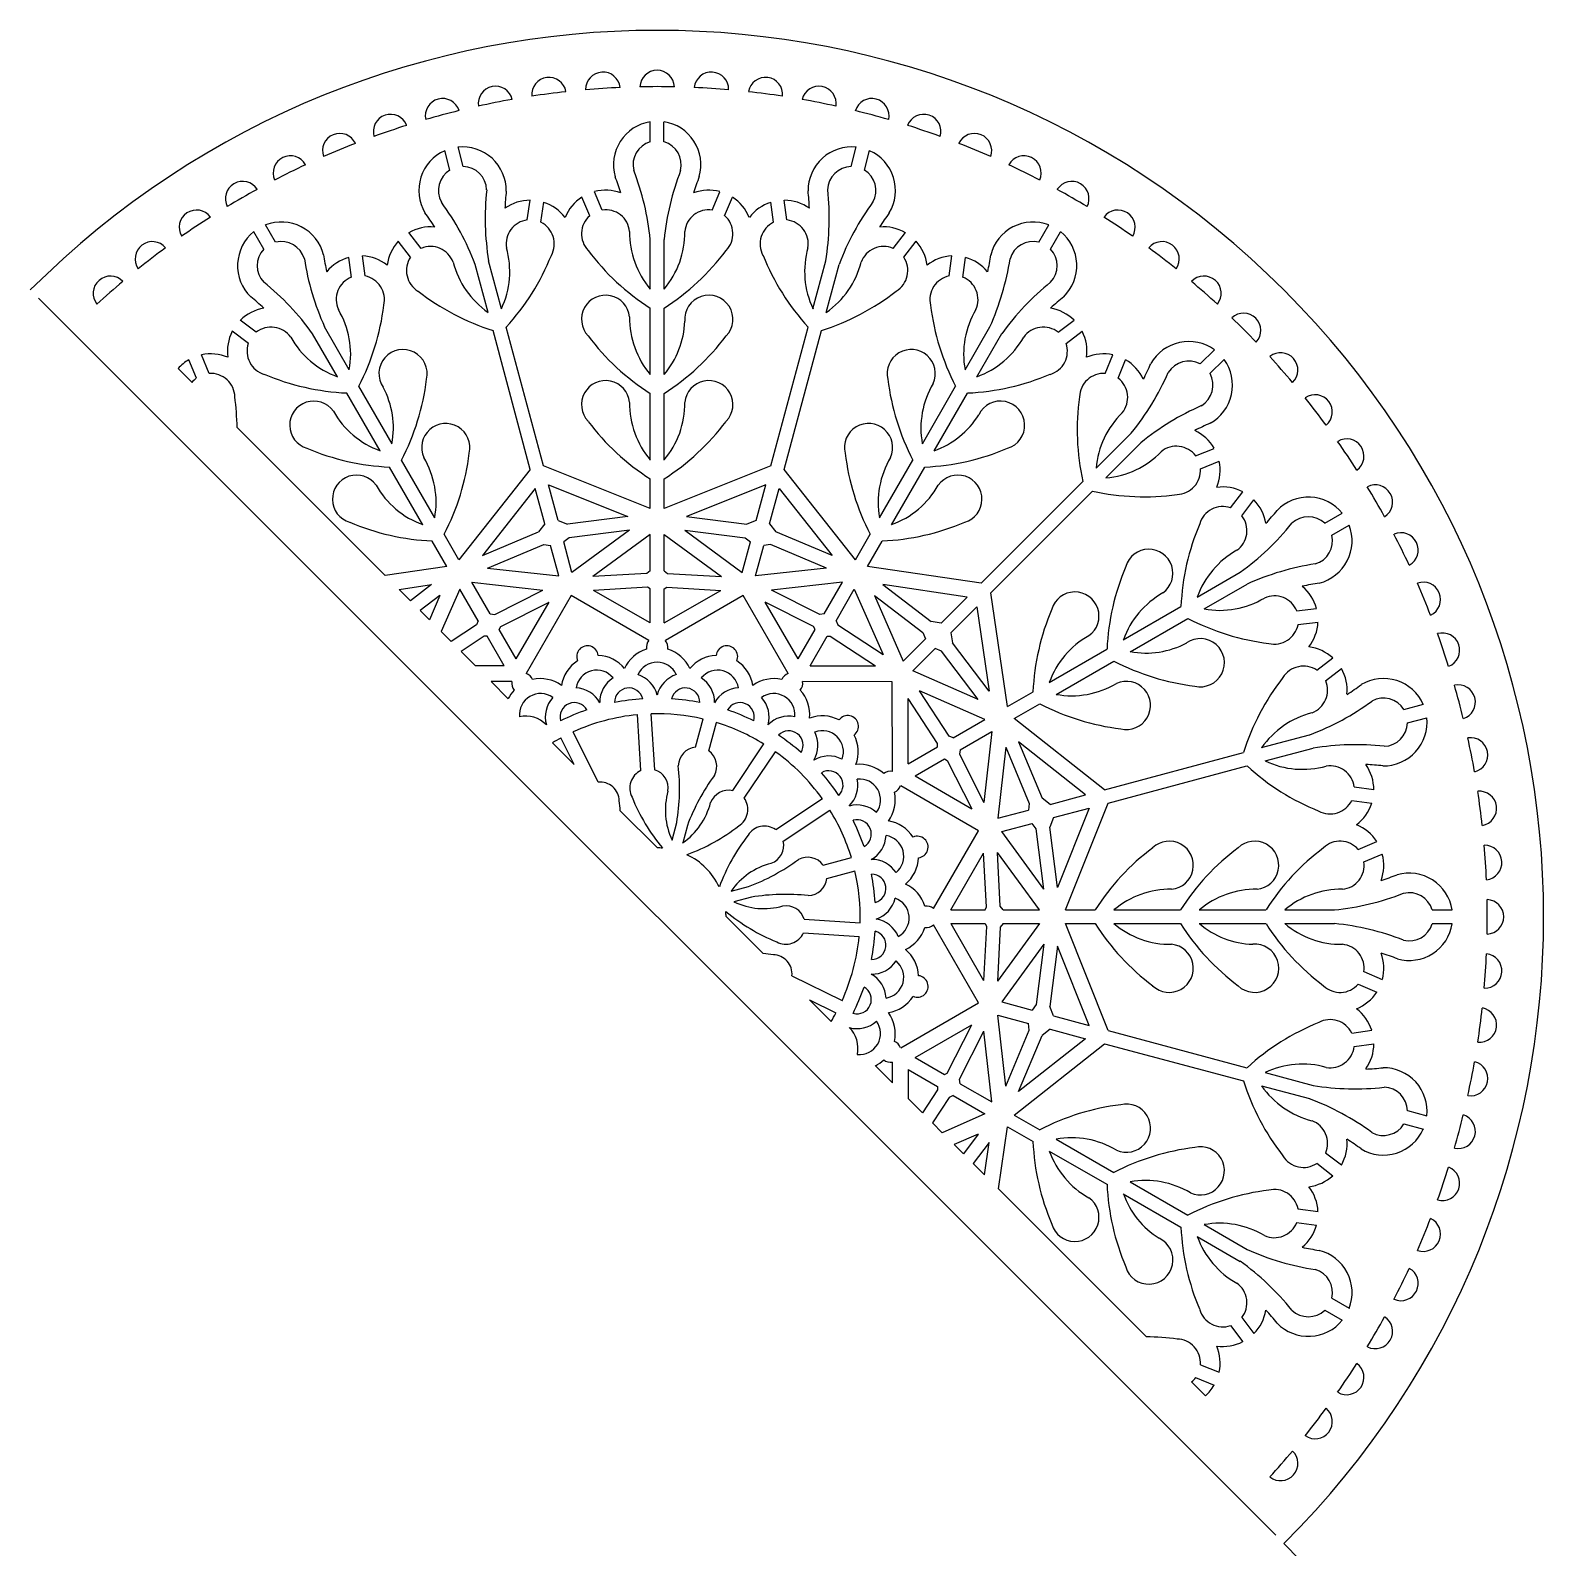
# Model space of a CAD drawing. Extents: x 62 to 309, y -3 to 245.
# Drawn here: x 185.7 to 309.3, y 120.6 to 244.6 of the extents above; entities that cross this region are included whole.
import ezdxf

# ---------------------------------------------------------------- set-up
doc = ezdxf.new("R2010")
doc.units = 0
doc.layers.get('0').update_dxf_attribs({"linetype": 'CONTINUOUS'})

msp = doc.modelspace()

# ---------------------------------------------------------------- linework, layer by layer
for p, q in [((236.33, 235.51), (236.33, 237.15)), ((237.45, 235.51), (237.45, 237.15)), ((219.96, 233.21), (219.54, 234.8)), ((221.05, 233.5), (220.62, 235.09)), ((252.74, 233.5), (253.16, 235.09)), ((253.82, 233.21), (254.25, 234.8)), ((226.28, 229.13), (226.51, 230.75)), ((231.38, 229.46), (230.74, 230.99)), ((232.41, 229.93), (231.77, 231.44)), ((241.38, 229.93), (242.01, 231.44)), ((242.4, 229.46), (243.04, 230.99)), ((247.5, 229.13), (247.28, 230.75)), ((227.39, 228.94), (227.62, 230.58)), ((246.39, 228.94), (246.17, 230.58)), ((204.75, 226.75), (203.93, 228.17)), ((205.72, 227.31), (204.9, 228.73)), ((268.07, 227.31), (268.89, 228.73)), ((269.04, 226.75), (269.86, 228.17)), ((216.75, 226.09), (215.73, 227.39)), ((217.62, 226.8), (216.61, 228.1)), ((236.33, 223.47), (236.33, 227.53)), ((237.46, 223.47), (237.46, 227.53)), ((256.17, 226.8), (257.18, 228.1)), ((257.04, 226.09), (258.05, 227.39)), ((211.91, 224.44), (211.7, 226.06)), ((213.03, 224.55), (212.82, 226.19)), ((224.16, 221.87), (223.11, 225.79)), ((249.62, 221.87), (250.67, 225.79)), ((260.76, 224.55), (260.96, 226.19)), ((261.88, 224.44), (262.08, 226.06)), ((223.08, 221.58), (222.03, 225.5)), ((250.71, 221.58), (251.76, 225.5)), ((186.35, 222.74), (287.44, 121.65)), ((236.33, 216.49), (236.33, 221.93)), ((237.46, 216.49), (237.46, 221.93)), ((204.14, 219.95), (202.83, 220.94)), ((269.65, 219.95), (270.95, 220.94)), ((203.49, 219.04), (202.17, 220.03)), ((210.77, 216.32), (208.74, 219.83)), ((211.74, 216.88), (209.71, 220.4)), ((226.52, 208.74), (223.48, 220.09)), ((227.6, 209.03), (224.56, 220.38)), ((246.18, 209.03), (249.22, 220.38)), ((247.27, 208.74), (250.31, 220.09)), ((262.05, 216.88), (264.07, 220.4)), ((263.02, 216.32), (265.05, 219.84)), ((270.3, 219.04), (271.62, 220.03)), ((281.27, 217.36), (282.43, 218.52)), ((197.75, 216.99), (198.89, 215.85)), ((199.24, 216.19), (198.62, 217.71)), ((200.29, 216.58), (199.67, 218.12)), ((273.5, 216.58), (274.12, 218.12)), ((274.55, 216.19), (275.17, 217.71)), ((282.06, 216.57), (283.23, 217.73)), ((214.26, 210.27), (211.54, 214.98)), ((215.23, 210.84), (212.51, 215.55)), ((236.33, 209.51), (236.33, 214.95)), ((237.46, 209.51), (237.46, 214.95)), ((258.56, 210.84), (261.27, 215.55)), ((259.53, 210.27), (262.25, 214.98)), ((202.58, 212.16), (214.67, 200.07)), ((272.76, 208.85), (275.63, 211.72)), ((273.55, 208.05), (276.42, 210.92)), ((280.89, 209.85), (282.41, 210.46)), ((217.75, 204.23), (215.03, 208.94)), ((218.72, 204.79), (216, 209.5)), ((226.52, 208.74), (220.7, 201.37)), ((236.33, 205.56), (227.6, 209.03)), ((246.18, 209.03), (237.46, 205.56)), ((253.09, 201.37), (247.27, 208.74)), ((255.07, 204.79), (257.78, 209.5)), ((256.04, 204.23), (258.76, 208.94)), ((281.29, 208.79), (282.82, 209.42)), ((226.93, 207.19), (222.61, 201.72)), ((227.71, 204.29), (226.93, 207.19)), ((228.8, 204.58), (228.02, 207.48)), ((228.02, 207.48), (234.5, 204.91)), ((236.33, 205.56), (236.33, 207.97)), ((237.46, 205.56), (237.46, 207.97)), ((245.77, 207.48), (239.29, 204.91)), ((244.99, 204.58), (245.77, 207.48)), ((246.08, 204.29), (246.85, 207.19)), ((246.85, 207.19), (251.18, 201.72)), ((263.36, 199.45), (271.66, 207.76)), ((264.15, 198.66), (272.46, 206.96)), ((283.74, 205.6), (284.74, 206.92)), ((284.66, 204.95), (285.64, 206.25)), ((228.8, 204.58), (229.57, 204.27)), ((234.5, 204.91), (229.57, 204.27)), ((239.29, 204.91), (244.22, 204.27)), ((244.99, 204.58), (244.22, 204.27)), ((291.45, 204.34), (292.87, 205.16)), ((220.7, 201.37), (219.49, 203.46)), ((222.61, 201.72), (227.2, 203.64)), ((227.71, 204.29), (227.2, 203.64)), ((234.64, 203.79), (229.71, 203.16)), ((234.64, 203.79), (229.93, 200.33)), ((236.33, 203.44), (231.63, 199.99)), ((236.33, 200.45), (236.33, 203.44)), ((237.46, 200.45), (237.46, 203.44)), ((237.46, 203.44), (242.16, 199.99)), ((239.14, 203.79), (243.85, 200.33)), ((239.14, 203.79), (244.08, 203.16)), ((246.08, 204.29), (246.59, 203.64)), ((251.18, 201.72), (246.59, 203.64)), ((253.09, 201.37), (254.29, 203.46)), ((292.01, 203.37), (293.43, 204.19)), ((219.72, 200.81), (218.52, 202.89)), ((223.04, 200.68), (227.63, 202.6)), ((227.63, 202.6), (228.18, 202.54)), ((228.85, 200.04), (228.18, 202.54)), ((229.71, 203.16), (229.27, 202.83)), ((229.93, 200.33), (229.27, 202.83)), ((243.85, 200.33), (244.52, 202.83)), ((244.08, 203.16), (244.52, 202.83)), ((244.94, 200.04), (245.61, 202.54)), ((246.16, 202.6), (245.61, 202.54)), ((250.74, 200.68), (246.16, 202.6)), ((254.07, 200.81), (255.27, 202.89)), ((219.72, 200.81), (214.67, 200.07)), ((223.04, 200.68), (228.85, 200.04)), ((236.04, 200.23), (231.63, 199.99)), ((236.33, 200.45), (236.04, 200.23)), ((237.46, 200.45), (237.75, 200.23)), ((237.75, 200.23), (242.16, 199.99)), ((250.74, 200.68), (244.94, 200.04)), ((263.36, 199.45), (254.07, 200.81)), ((281.02, 198.32), (284.53, 200.35)), ((215.8, 198.94), (218.46, 199.33)), ((215.8, 198.94), (216.73, 198.01)), ((218.46, 199.33), (216.73, 198.01)), ((219.14, 198.43), (217.54, 197.21)), ((219.14, 198.43), (218.28, 196.46)), ((220.78, 198.97), (219.25, 195.49)), ((222.28, 196.38), (220.78, 198.97)), ((223.25, 196.94), (221.76, 199.53)), ((221.76, 199.53), (227.55, 198.89)), ((223.62, 196.9), (227.55, 198.89)), ((229.86, 198.43), (226.18, 192.08)), ((236.22, 194.77), (229.86, 198.43)), ((236.1, 199.11), (231.69, 198.86)), ((236.33, 196.2), (231.69, 198.86)), ((236.33, 198.98), (236.1, 199.11)), ((236.33, 196.2), (236.33, 198.98)), ((237.46, 198.98), (237.69, 199.11)), ((237.46, 196.2), (237.46, 198.98)), ((237.46, 196.2), (242.09, 198.86)), ((243.92, 198.43), (237.56, 194.77)), ((237.69, 199.11), (242.09, 198.86)), ((247.6, 192.08), (243.92, 198.43)), ((252.03, 199.53), (246.23, 198.89)), ((250.17, 196.9), (246.23, 198.89)), ((250.53, 196.94), (252.03, 199.53)), ((251.51, 196.38), (253, 198.97)), ((253, 198.97), (255.35, 193.63)), ((254.64, 198.43), (256.99, 193.08)), ((254.64, 198.43), (258.6, 195.42)), ((262.22, 198.32), (255.32, 199.33)), ((255.32, 199.33), (259.28, 196.31)), ((265.51, 189.36), (264.15, 198.66)), ((281.58, 197.34), (285.1, 199.38)), ((217.54, 197.21), (218.28, 196.46)), ((224.12, 195.9), (228.06, 197.89)), ((225.38, 193.26), (228.06, 197.89)), ((248.41, 193.26), (245.73, 197.89)), ((249.66, 195.9), (245.73, 197.89)), ((260.1, 196.19), (262.22, 198.32)), ((260.89, 195.4), (263.02, 197.52)), ((263.02, 197.52), (264.03, 190.62)), ((274.98, 194.83), (279.69, 197.55)), ((289.14, 197.18), (290.77, 197.38)), ((222.13, 196.05), (220.05, 194.69)), ((222.28, 196.38), (222.13, 196.05)), ((223.25, 196.94), (223.62, 196.9)), ((223.99, 195.67), (224.12, 195.9)), ((249.8, 195.67), (249.66, 195.9)), ((250.53, 196.94), (250.17, 196.9)), ((251.51, 196.38), (251.65, 196.05)), ((251.65, 196.05), (255.35, 193.63)), ((260.1, 196.19), (259.28, 196.31)), ((275.54, 193.85), (280.25, 196.57)), ((289.25, 196.06), (290.89, 196.26)), ((219.25, 195.49), (220.05, 194.69)), ((222.75, 195.11), (220.87, 193.88)), ((223.01, 195.11), (222.75, 195.11)), ((224.4, 192.7), (223.01, 195.11)), ((225.38, 193.26), (223.99, 195.67)), ((248.41, 193.26), (249.8, 195.67)), ((249.38, 192.7), (250.77, 195.11)), ((250.77, 195.11), (251.04, 195.11)), ((251.04, 195.11), (254.73, 192.69)), ((256.99, 193.08), (258.82, 194.91)), ((258.6, 195.42), (258.82, 194.91)), ((260.89, 195.4), (261.01, 194.58)), ((220.87, 193.88), (222.05, 192.69)), ((257.79, 192.29), (259.61, 194.12)), ((260.12, 193.9), (259.61, 194.12)), ((263.13, 189.94), (260.12, 193.9)), ((264.03, 190.62), (261.01, 194.58)), ((268.93, 191.34), (273.64, 194.06)), ((224.4, 192.7), (222.05, 192.69)), ((249.38, 192.7), (254.73, 192.69)), ((263.13, 189.94), (257.79, 192.29)), ((269.49, 190.36), (274.2, 193.08)), ((290.79, 192.34), (292.09, 193.35)), ((291.51, 191.47), (292.8, 192.47)), ((223.33, 191.41), (224.73, 190.01)), ((225.02, 191.41), (223.33, 191.41)), ((256.1, 191.4), (248.76, 191.41)), ((256.12, 184.06), (256.1, 191.4)), ((257.4, 184.68), (257.39, 190.03)), ((259.81, 186.34), (257.39, 190.03)), ((263.67, 188.3), (258.33, 190.65)), ((260.75, 186.95), (258.33, 190.65)), ((265.51, 189.36), (267.6, 190.57)), ((235.57, 184.14), (235.28, 188.71)), ((236.69, 184.21), (236.4, 188.78)), ((266.07, 188.39), (268.16, 189.59)), ((297.91, 189.12), (299.5, 189.55)), ((298.2, 188.04), (299.79, 188.46)), ((232.07, 183.2), (230.04, 187.3)), ((240.03, 186.05), (240.64, 188.36)), ((241.11, 185.76), (241.73, 188.06)), ((261.08, 186.81), (263.67, 188.3)), ((261.64, 185.83), (264.23, 187.33)), ((264.23, 187.33), (263.59, 181.53)), ((273.44, 182.57), (266.07, 188.39)), ((228.33, 186.41), (230.1, 184.64)), ((230.1, 184.64), (229.03, 186.8)), ((243.08, 182.5), (245.61, 186.31)), ((257.4, 184.68), (259.81, 186.07)), ((259.81, 186.07), (259.81, 186.34)), ((261.08, 186.81), (260.75, 186.95)), ((265.38, 186.04), (264.74, 180.24)), ((265.38, 186.04), (267.3, 181.45)), ((271.89, 182.15), (266.42, 186.48)), ((266.42, 186.48), (268.34, 181.89)), ((286.28, 186.01), (290.2, 187.06)), ((286.57, 184.92), (290.49, 185.97)), ((244.01, 181.87), (246.55, 185.68)), ((257.96, 183.71), (260.37, 185.1)), ((260.37, 185.1), (260.6, 184.96)), ((260.6, 184.96), (262.59, 181.02)), ((261.64, 185.83), (261.6, 185.47)), ((261.6, 185.47), (263.59, 181.53)), ((273.44, 182.57), (284.79, 185.61)), ((257.96, 183.71), (262.59, 181.02)), ((273.73, 181.48), (285.08, 184.52)), ((263.14, 179.22), (256.79, 182.9)), ((293.83, 182.8), (295.45, 182.58)), ((246.58, 179.31), (250.39, 181.85)), ((267.3, 181.45), (267.24, 180.91)), ((268.99, 181.37), (268.34, 181.89)), ((268.99, 181.37), (271.89, 182.15)), ((269.28, 180.29), (272.18, 181.07)), ((272.18, 181.07), (269.61, 174.59)), ((270.26, 172.75), (273.73, 181.48)), ((293.64, 181.69), (295.28, 181.47)), ((233.88, 180.86), (236.92, 177.82)), ((238.11, 178.46), (238.49, 179.89)), ((247.2, 178.38), (251.01, 180.91)), ((264.74, 180.24), (267.24, 180.91)), ((265.04, 179.15), (267.53, 179.82)), ((267.86, 179.38), (267.53, 179.82)), ((269.28, 180.29), (268.98, 179.52)), ((239.36, 179.66), (238.98, 178.23)), ((259.48, 172.86), (263.14, 179.22)), ((268.49, 174.44), (265.04, 179.15)), ((268.49, 174.44), (267.86, 179.38)), ((269.61, 174.59), (268.98, 179.52)), ((260.9, 172.75), (263.56, 177.39)), ((263.81, 172.99), (263.56, 177.39)), ((268.14, 172.75), (264.69, 177.45)), ((264.93, 173.05), (264.69, 177.45)), ((294.17, 177.7), (295.69, 178.34)), ((294.63, 176.68), (296.14, 177.31)), ((250.46, 176.41), (252.77, 177.03)), ((250.76, 175.32), (253.06, 175.94)), ((242.93, 174.28), (244.36, 174.66)), ((244.6, 173.79), (243.16, 173.41)), ((260.9, 172.75), (263.68, 172.75)), ((263.68, 172.75), (263.81, 172.99)), ((265.15, 172.75), (264.93, 173.05)), ((265.15, 172.75), (268.14, 172.75)), ((270.26, 172.75), (272.67, 172.75)), ((274.21, 172.75), (279.65, 172.75)), ((281.19, 172.75), (286.63, 172.75)), ((288.17, 172.75), (292.23, 172.75)), ((300.21, 172.75), (301.86, 172.75)), ((242.53, 172.22), (245.56, 169.18)), ((248.91, 171.99), (253.48, 171.7)), ((263.14, 165.16), (259.48, 171.52)), ((260.9, 171.63), (263.68, 171.63)), ((260.9, 171.63), (263.56, 166.99)), ((263.81, 171.4), (263.56, 166.99)), ((263.68, 171.63), (263.81, 171.4)), ((268.14, 171.63), (264.69, 166.93)), ((264.93, 171.34), (264.69, 166.93)), ((265.15, 171.63), (264.93, 171.34)), ((265.15, 171.63), (268.14, 171.63)), ((270.26, 171.63), (272.67, 171.63)), ((273.73, 162.9), (270.26, 171.63)), ((274.21, 171.63), (279.65, 171.63)), ((281.19, 171.63), (286.63, 171.63)), ((288.17, 171.63), (292.23, 171.63)), ((300.21, 171.63), (301.86, 171.63)), ((248.84, 170.87), (253.41, 170.57)), ((268.49, 169.94), (265.04, 165.23)), ((268.49, 169.94), (267.86, 165.01)), ((269.61, 169.8), (268.98, 164.87)), ((272.18, 163.32), (269.61, 169.8)), ((294.63, 167.71), (296.14, 167.07)), ((247.9, 167.37), (252, 165.34)), ((294.17, 166.68), (295.69, 166.04)), ((249.34, 165.4), (251.11, 163.63)), ((249.34, 165.4), (251.5, 164.33)), ((256.79, 161.48), (263.14, 165.16)), ((265.04, 165.23), (267.53, 164.56)), ((267.86, 165.01), (267.53, 164.56)), ((264.74, 164.15), (267.24, 163.48)), ((265.38, 158.34), (264.74, 164.15)), ((269.28, 164.1), (268.98, 164.87)), ((269.28, 164.1), (272.18, 163.32)), ((257.96, 160.68), (262.59, 163.36)), ((260.6, 159.42), (262.59, 163.36)), ((261.6, 158.91), (263.59, 162.85)), ((264.23, 157.06), (263.59, 162.85)), ((265.38, 158.34), (267.3, 162.93)), ((266.42, 157.91), (268.34, 162.5)), ((267.3, 162.93), (267.24, 163.48)), ((268.99, 163.01), (268.34, 162.5)), ((268.99, 163.01), (271.89, 162.23)), ((273.73, 162.9), (285.08, 159.86)), ((293.64, 162.69), (295.28, 162.92)), ((266.07, 155.99), (273.44, 161.82)), ((271.89, 162.23), (266.42, 157.91)), ((273.44, 161.82), (284.79, 158.78)), ((293.83, 161.58), (295.45, 161.8)), ((254.71, 160.03), (256.11, 158.63)), ((256.11, 158.63), (256.12, 160.32)), ((257.96, 160.68), (260.37, 159.29)), ((257.4, 159.7), (259.81, 158.31)), ((257.4, 159.7), (257.4, 157.35)), ((260.37, 159.29), (260.6, 159.42)), ((261.64, 158.55), (261.6, 158.91)), ((286.57, 159.46), (290.49, 158.41)), ((259.81, 158.05), (258.58, 156.17)), ((259.81, 158.31), (259.81, 158.05)), ((261.08, 157.58), (260.75, 157.43)), ((261.08, 157.58), (263.67, 156.08)), ((261.64, 158.55), (264.23, 157.06)), ((286.28, 158.38), (290.2, 157.33)), ((257.4, 157.35), (258.58, 156.17)), ((260.75, 157.43), (259.39, 155.35)), ((298.2, 156.35), (299.79, 155.92)), ((259.39, 155.35), (260.19, 154.55)), ((263.67, 156.08), (260.19, 154.55)), ((264.77, 149.97), (265.51, 155.02)), ((265.51, 155.02), (267.6, 153.82)), ((266.07, 155.99), (268.16, 154.79)), ((297.91, 155.26), (299.5, 154.84)), ((263.13, 154.44), (261.16, 153.58)), ((263.13, 154.44), (261.91, 152.83)), ((264.03, 153.76), (262.71, 152.03)), ((263.64, 151.1), (264.03, 153.76)), ((269.49, 154.02), (274.2, 151.3)), ((261.16, 153.58), (261.91, 152.83)), ((268.93, 153.05), (273.64, 150.33)), ((291.51, 152.91), (292.8, 151.91)), ((262.71, 152.03), (263.64, 151.1)), ((290.79, 152.05), (292.09, 151.03)), ((275.54, 150.53), (280.25, 147.81)), ((264.77, 149.97), (276.87, 137.88)), ((274.98, 149.56), (279.69, 146.84)), ((289.25, 148.33), (290.89, 148.12)), ((281.58, 147.04), (285.1, 145.01)), ((289.14, 147.21), (290.77, 147)), ((281.02, 146.07), (284.54, 144.03)), ((292.01, 141.02), (293.43, 140.2)), ((284.66, 139.44), (285.64, 138.13)), ((291.45, 140.05), (292.87, 139.22)), ((283.74, 138.79), (284.74, 137.47)), ((281.29, 135.59), (282.82, 134.97)), ((280.56, 134.19), (281.7, 133.05)), ((280.89, 134.54), (282.41, 133.92))]:
    msp.add_line(p, q)
for centre, radius, start, end in [((236.89, 172.19), 72.43, 315, 135), ((228.05, 239.37), 1.41, 10.1644, 184.8356), ((232.46, 239.8), 1.41, 6.4144, 181.0856), ((236.89, 239.95), 1.41, 2.6644, 177.3356), ((241.32, 239.8), 1.41, 358.9144, 173.5856), ((245.74, 239.37), 1.41, 355.1644, 169.8356), ((223.68, 238.64), 1.41, 13.9144, 188.5856), ((236.89, 172.19), 67.83, 96.3083, 98.6917), ((236.89, 172.19), 67.83, 92.5583, 94.9417), ((236.89, 172.19), 67.83, 88.8083, 91.1917), ((236.89, 172.19), 67.83, 85.0583, 87.4417), ((236.89, 172.19), 67.83, 81.3083, 83.6917), ((250.11, 238.64), 1.41, 351.4144, 166.0856), ((219.36, 237.64), 1.41, 17.6644, 192.3356), ((236.89, 172.19), 67.83, 103.8083, 106.1917), ((236.89, 172.19), 67.83, 100.0583, 102.4417), ((236.89, 172.19), 67.83, 77.5583, 79.9417), ((254.43, 237.64), 1.41, 347.6644, 162.3356), ((236.89, 172.19), 67.83, 73.8083, 76.1917), ((215.11, 236.35), 1.41, 21.4144, 196.0856), ((236.89, 172.19), 67.83, 107.5583, 109.9417), ((236.89, 233.63), 3.57, 99.0585, 195.8186), ((236.89, 233.63), 3.57, 344.5044, 80.9415), ((258.67, 236.35), 1.41, 343.9144, 158.5856), ((236.89, 172.19), 67.83, 70.0583, 72.4417), ((210.96, 234.79), 1.41, 25.1644, 199.8356), ((262.82, 234.79), 1.41, 340.1644, 154.8356), ((206.93, 232.96), 1.41, 28.9144, 203.5856), ((236.89, 172.19), 67.83, 111.3083, 113.6917), ((220.99, 231.53), 3.57, 114.0585, 210.4956), ((220.99, 231.53), 3.57, 359.1814, 95.9415), ((236.89, 233.63), 1.97, 106.5358, 193.4459), ((236.89, 233.63), 1.97, 346.5321, 73.3955), ((252.79, 231.53), 3.57, 84.0585, 180.4956), ((252.79, 231.53), 3.57, 329.1814, 65.9415), ((236.89, 172.19), 67.83, 66.3083, 68.6917), ((266.86, 232.96), 1.41, 336.4144, 151.0856), ((236.89, 172.19), 67.83, 115.0583, 117.4417), ((220.99, 231.53), 1.97, 121.6045, 208.4679), ((220.99, 231.53), 1.97, 1.5541, 88.4642), ((214.88, 225.37), 21.56, 5.749, 21.2083), ((258.91, 225.37), 21.56, 158.8104, 174.2539), ((252.79, 231.53), 1.97, 91.6045, 178.4679), ((252.79, 231.53), 1.97, 331.5541, 58.4642), ((236.89, 172.19), 67.83, 62.5583, 64.9417), ((203.02, 230.87), 1.41, 32.6644, 207.3356), ((214.88, 225.37), 19.96, 17.4053, 21.4069), ((258.91, 225.37), 19.96, 158.5512, 162.6144), ((270.77, 230.87), 1.41, 332.6644, 147.3356), ((236.89, 172.19), 67.83, 118.8083, 121.1917), ((244.4, 229.25), 21.56, 173.7917, 189.251), ((244.4, 229.25), 19.96, 173.5931, 177.5947), ((226.52, 227.17), 3.57, 90.2387, 125.2709), ((232.68, 227.99), 3.57, 122.8698, 157.8785), ((232.68, 227.99), 3.57, 69.7291, 104.7613), ((241.11, 227.99), 3.57, 75.255, 110.3041), ((241.11, 227.99), 3.57, 22.1215, 57.1464), ((247.27, 227.17), 3.57, 54.6959, 89.745), ((229.39, 229.26), 19.96, 2.3856, 6.4488), ((229.39, 229.26), 21.56, 350.7461, 6.1896), ((236.89, 172.19), 67.83, 58.8083, 61.1917), ((199.25, 228.53), 1.41, 36.4144, 211.0856), ((236.89, 172.19), 67.83, 122.5583, 124.9417), ((201.86, 217.86), 19.96, 32.3856, 36.4488), ((201.86, 217.86), 21.56, 20.7461, 36.1896), ((226.52, 227.17), 3.57, 37.1215, 72.1464), ((232.68, 227.99), 1.97, 131.2585, 223.4011), ((232.68, 227.99), 1.97, 5.7311, 98.0215), ((241.11, 227.99), 1.97, 81.9772, 174.2689), ((241.11, 227.99), 1.97, 316.5989, 48.7395), ((247.27, 227.17), 3.57, 107.8698, 142.8785), ((271.92, 217.86), 21.56, 143.7917, 159.251), ((271.92, 217.86), 19.96, 143.5931, 147.5947), ((274.54, 228.53), 1.41, 328.9144, 143.5856), ((236.89, 172.19), 67.83, 55.0583, 57.4417), ((206.18, 225.4), 3.57, 129.0585, 225.8186), ((206.18, 225.39), 3.57, 14.5044, 110.9415), ((218.38, 224.99), 3.57, 84.6959, 119.745), ((226.52, 227.17), 1.97, 96.9785, 189.2689), ((226.52, 227.17), 1.97, 331.5989, 63.7395), ((241.75, 228.08), 7.11, 179.1621, 220.3642), ((232.04, 228.08), 7.11, 319.6358, 0.8379), ((247.27, 227.17), 1.97, 116.2585, 208.4011), ((247.27, 227.17), 1.97, 350.7311, 83.0228), ((255.4, 224.99), 3.57, 60.2387, 95.2709), ((267.61, 225.39), 3.57, 69.0585, 165.8186), ((267.61, 225.4), 3.57, 314.5044, 50.9415), ((195.65, 225.95), 1.41, 40.1644, 214.8356), ((206.18, 225.39), 1.97, 16.5321, 103.3955), ((218.38, 224.99), 3.57, 137.8698, 172.8785), ((218.38, 224.99), 1.97, 20.7311, 113.0228), ((255.4, 224.99), 1.97, 66.9785, 159.2689), ((255.4, 224.99), 3.57, 7.1215, 42.1464), ((267.61, 225.4), 1.97, 76.5358, 163.4459), ((278.14, 225.95), 1.41, 325.1644, 139.8356), ((236.89, 172.19), 67.83, 126.3083, 128.6917), ((206.18, 225.39), 1.97, 136.5358, 223.4459), ((229.37, 229.26), 21.56, 188.8104, 204.2539), ((229.37, 229.26), 19.96, 188.5512, 192.6144), ((212.64, 222.62), 3.57, 105.255, 140.3041), ((212.64, 222.62), 3.57, 52.1215, 87.1464), ((218.38, 224.99), 1.97, 146.2585, 238.4011), ((227.12, 227.43), 7.11, 194.1621, 235.3642), ((217.74, 224.92), 7.11, 334.6358, 15.8379), ((210.24, 233.48), 19.41, 317.5413, 338.0839), ((246.77, 238.29), 19.41, 216.9161, 237.4587), ((227.01, 238.29), 19.41, 302.5413, 323.0839), ((263.55, 233.48), 19.41, 201.9161, 222.4587), ((256.05, 224.92), 7.11, 164.1621, 205.3642), ((246.67, 227.43), 7.11, 304.6358, 345.8379), ((255.4, 224.99), 1.97, 301.5989, 33.7395), ((261.14, 222.62), 3.57, 92.8698, 127.8785), ((261.14, 222.62), 3.57, 39.7291, 74.7613), ((244.42, 229.25), 19.96, 347.4053, 351.4069), ((244.42, 229.25), 21.56, 335.749, 351.2083), ((267.61, 225.4), 1.97, 316.5321, 43.3955), ((236.89, 172.19), 67.83, 51.3083, 53.6917), ((192.22, 223.13), 1.41, 43.9144, 218.5856), ((212.64, 222.62), 1.97, 111.9772, 204.2689), ((212.64, 222.62), 1.97, 346.5989, 78.7395), ((261.14, 222.62), 1.97, 101.2585, 193.4011), ((261.14, 222.62), 1.97, 335.7311, 68.0215), ((281.57, 223.13), 1.41, 321.4144, 136.0856), ((236.89, 172.19), 67.83, 130.0583, 132.4417), ((191.24, 207.24), 21.56, 35.749, 51.2083), ((229.33, 238.6), 19.41, 231.9161, 252.4587), ((244.46, 238.6), 19.41, 287.5413, 308.0839), ((282.55, 207.24), 21.56, 128.8104, 144.2539), ((236.89, 172.19), 67.83, 47.5583, 49.9417), ((205.35, 218.4), 3.57, 99.7291, 134.7613), ((191.24, 207.24), 19.96, 47.4053, 51.4069), ((195.29, 224.5), 19.41, 332.5413, 353.0839), ((232.68, 221.01), 1.97, 5.7311, 223.4011), ((241.11, 221.01), 1.97, 316.5989, 184.5638), ((278.5, 224.5), 19.41, 186.9161, 207.4587), ((282.55, 207.24), 19.96, 128.5512, 132.6144), ((268.44, 218.4), 3.57, 45.255, 80.3041), ((204.74, 218.16), 7.11, 349.6358, 30.8379), ((241.75, 221.1), 7.11, 179.1621, 220.3642), ((232.04, 221.1), 7.11, 319.6358, 357.9948), ((269.04, 218.16), 7.11, 149.1621, 190.3642), ((284.8, 220.1), 1.41, 317.6644, 132.3356), ((236.89, 172.19), 67.83, 43.8083, 46.1917), ((205.35, 218.4), 3.57, 152.8698, 187.8785), ((205.35, 218.4), 1.97, 35.7311, 128.0215), ((213.16, 223.02), 7.11, 209.1621, 250.3642), ((246.77, 231.31), 19.41, 216.9161, 237.4587), ((227.01, 231.31), 19.41, 302.5413, 323.0839), ((260.63, 223.02), 7.11, 289.6358, 330.8379), ((268.44, 218.4), 1.97, 51.9772, 144.2689), ((268.44, 218.4), 3.57, 352.1215, 27.1464), ((205.35, 218.4), 1.97, 161.2585, 253.4011), ((216.13, 216.57), 1.97, 346.5989, 214.5638), ((257.65, 216.57), 1.97, 335.7311, 193.4011), ((268.44, 218.4), 1.97, 286.5989, 18.7395), ((280.33, 215.63), 3.57, 54.0585, 150.4956), ((287.83, 216.87), 1.41, 313.9144, 128.5856), ((200.42, 214.62), 3.57, 120.255, 138.4023), ((200.42, 214.62), 3.57, 67.1215, 102.1464), ((273.37, 214.62), 3.57, 77.8698, 112.8785), ((273.37, 214.62), 3.57, 24.6959, 59.745), ((258.93, 225.36), 19.96, 332.3856, 336.4488), ((280.33, 215.63), 1.97, 61.6045, 148.4679), ((280.33, 215.63), 3.57, 299.1814, 35.9415), ((236.89, 172.19), 67.83, 40.0583, 42.4417), ((200.42, 214.62), 1.97, 126.9772, 141.1895), ((200.42, 214.62), 1.97, 1.5989, 93.7395), ((212.4, 234.38), 19.41, 246.9161, 267.4587), ((198.78, 218.45), 19.41, 332.5413, 353.0839), ((232.68, 214.03), 1.97, 5.7311, 223.4011), ((241.11, 214.03), 1.97, 316.5989, 174.2689), ((275.01, 218.45), 19.41, 186.9161, 207.4587), ((265.55, 212.12), 7.11, 149.1621, 190.3642), ((261.39, 234.38), 19.41, 272.5413, 293.0839), ((273.37, 214.62), 1.97, 86.2585, 178.4011), ((273.37, 214.62), 1.97, 320.7311, 53.0228), ((258.93, 225.36), 21.56, 320.7461, 336.1896), ((280.33, 215.63), 1.97, 301.5541, 28.4642), ((183.16, 211.95), 19.41, 0.6416, 8.0839), ((208.23, 212.12), 7.11, 349.6358, 27.9948), ((290.62, 211.95), 19.41, 171.9161, 192.4587), ((290.65, 213.44), 1.41, 310.1644, 124.8356), ((236.89, 172.19), 67.83, 36.3083, 38.6917), ((208.84, 212.36), 1.97, 35.7311, 253.4011), ((216.65, 216.97), 7.11, 209.1621, 250.3642), ((241.75, 214.12), 7.11, 179.1621, 220.3642), ((232.04, 214.12), 7.11, 319.6358, 0.8379), ((264.95, 212.36), 1.97, 286.5989, 154.5638), ((279.85, 208.27), 7.11, 134.1621, 175.3642), ((290.06, 194.23), 21.56, 113.7917, 129.251), ((219.62, 210.53), 1.97, 346.5989, 204.2689), ((246.77, 224.33), 19.41, 216.9161, 237.4587), ((227.01, 224.33), 19.41, 302.5413, 323.0839), ((254.16, 210.53), 1.97, 335.7311, 193.4011), ((257.14, 216.97), 7.11, 289.6358, 327.9948), ((290.06, 194.23), 19.96, 113.5931, 117.5947), ((279.32, 208.67), 3.57, 30.2387, 65.2709), ((293.23, 209.83), 1.41, 306.4144, 121.0856), ((236.89, 172.19), 67.83, 32.5583, 34.9417), ((215.89, 228.33), 19.41, 246.9161, 267.4587), ((211.72, 206.07), 7.11, 349.6358, 30.8379), ((202.27, 212.41), 19.41, 332.5413, 353.0839), ((271.52, 212.41), 19.41, 186.9161, 207.4587), ((262.06, 206.07), 7.11, 149.1621, 190.3642), ((257.9, 228.33), 19.41, 272.5413, 293.0839), ((272.98, 215.14), 7.11, 274.6358, 315.8379), ((279.32, 208.67), 1.97, 36.9785, 129.2689), ((279.32, 208.67), 1.97, 271.5989, 3.7395), ((279.32, 208.67), 3.57, 337.1215, 12.1464), ((212.33, 206.31), 1.97, 35.7311, 253.4011), ((220.14, 210.93), 7.11, 209.1621, 250.3642), ((253.65, 210.93), 7.11, 289.6358, 330.8379), ((261.46, 206.31), 1.97, 286.5989, 144.2689), ((283.11, 203.74), 3.57, 62.8698, 97.8785), ((295.57, 206.07), 1.41, 302.6644, 117.3356), ((236.89, 172.19), 67.83, 28.8083, 31.1917), ((276.65, 225.92), 19.41, 257.5413, 278.0839), ((283.11, 203.74), 3.57, 9.7291, 44.7613), ((290.1, 202.91), 3.57, 39.0585, 135.8186), ((283.11, 203.74), 1.97, 71.2585, 163.4011), ((283.11, 203.74), 1.97, 305.7311, 38.0215), ((271.94, 217.85), 19.96, 317.4053, 321.4069), ((290.1, 202.91), 1.97, 46.5358, 133.4459), ((219.38, 222.29), 19.41, 246.9161, 267.4587), ((254.41, 222.29), 19.41, 272.5413, 293.0839), ((299.08, 196.69), 19.41, 156.9161, 177.4587), ((271.94, 217.85), 21.56, 305.749, 321.2083), ((290.1, 202.91), 1.97, 286.5321, 13.3955), ((290.1, 202.91), 3.57, 284.5044, 20.9415), ((297.66, 202.16), 1.41, 298.9144, 113.5856), ((236.89, 172.19), 67.83, 25.0583, 27.4417), ((277.06, 200.25), 1.97, 305.7311, 163.4011), ((287.72, 195.93), 7.11, 119.1621, 160.3642), ((293.96, 179.72), 21.56, 98.8104, 114.2539), ((293.04, 193.2), 19.41, 156.9161, 177.4587), ((271.02, 196.76), 1.97, 305.7311, 163.4011), ((281.68, 192.44), 7.11, 119.1621, 160.3642), ((287.32, 196.44), 1.97, 21.9772, 114.2689), ((293.96, 179.72), 19.96, 98.5512, 102.6144), ((287.32, 196.44), 3.57, 15.255, 50.3041), ((299.49, 198.12), 1.41, 295.1644, 109.8356), ((236.89, 172.19), 67.83, 21.3083, 23.6917), ((286.99, 189.71), 19.41, 156.9161, 177.4587), ((282.86, 204.34), 7.11, 259.6358, 300.8379), ((289.2, 213.8), 19.41, 242.5413, 263.0839), ((287.32, 196.44), 1.97, 256.5989, 348.7395), ((287.32, 196.44), 3.57, 322.1215, 357.1464), ((236.89, 194.2), 0.882, 139.3756, 188.6678), ((236.89, 194.2), 0.882, 351.3322, 40.6244), ((275.63, 188.95), 7.11, 119.1621, 160.3642), ((281.27, 192.95), 1.97, 256.5989, 124.5638), ((301.05, 193.97), 1.41, 291.4144, 106.0856), ((236.89, 172.19), 67.83, 17.5583, 19.9417), ((231.2, 193.45), 0.882, 6.3322, 203.6678), ((231.96, 190.62), 2.93, 39.2171, 87.6644), ((236.89, 191.27), 2.93, 107.3356, 155.7829), ((236.89, 191.27), 2.93, 24.2171, 72.6644), ((241.83, 190.62), 2.93, 92.3356, 140.7829), ((242.59, 193.45), 0.882, 336.3322, 173.6678), ((276.82, 200.85), 7.11, 259.6358, 297.9948), ((289.7, 190.7), 3.57, 47.8698, 82.8785), ((231.96, 190.62), 2.93, 122.3356, 170.7829), ((231.96, 190.62), 1.72, 39.2171, 170.7829), ((236.89, 191.27), 1.72, 24.2867, 155.8524), ((241.83, 190.62), 1.72, 9.2171, 140.7829), ((241.83, 190.62), 2.93, 9.2171, 57.6644), ((283.15, 210.31), 19.41, 242.5413, 263.0839), ((289.7, 190.7), 1.97, 56.2585, 148.4011), ((289.7, 190.7), 3.57, 354.6959, 29.745), ((225.89, 191.25), 0.882, 169.3756, 218.6678), ((225.89, 191.25), 0.882, 21.3322, 70.6244), ((227.35, 188.72), 2.93, 54.2171, 102.6644), ((234.58, 189.72), 2.38, 122.9775, 180.7151), ((234.59, 189.71), 2.38, 14.3545, 72.0921), ((239.2, 189.72), 2.38, 108.047, 165.7846), ((239.2, 189.72), 2.38, 359.2849, 57.0225), ((246.43, 188.72), 2.93, 77.3356, 125.7829), ((247.9, 191.25), 0.882, 109.3756, 158.6678), ((247.9, 191.25), 0.882, 321.3322, 10.6244), ((270.77, 197.36), 7.11, 259.6358, 300.8379), ((275.23, 189.46), 1.97, 256.5989, 114.2689), ((303.3, 179.76), 19.41, 141.9161, 162.4587), ((289.7, 190.7), 1.97, 290.7311, 23.0228), ((282.57, 207.22), 19.96, 302.3856, 306.4488), ((296.23, 188.09), 3.57, 24.0585, 120.4956), ((302.34, 189.73), 1.41, 287.6644, 102.3356), ((236.89, 172.19), 67.83, 13.8083, 16.1917), ((227.35, 188.72), 2.93, 137.3356, 153.693), ((227.36, 188.71), 1.72, 54.2867, 185.8524), ((230.13, 188.52), 2.38, 138.047, 195.7846), ((230.13, 188.52), 1.17, 29.2849, 195.7049), ((230.13, 188.52), 2.38, 29.2849, 87.0225), ((234.58, 189.72), 1.17, 14.2951, 180.7151), ((236.89, 172.19), 17.85, 93.7603, 101.2498), ((239.2, 189.72), 1.17, 359.2849, 165.7049), ((236.89, 172.19), 17.85, 78.7502, 86.2397), ((243.66, 188.52), 2.38, 92.9775, 150.7151), ((243.66, 188.52), 1.17, 344.2951, 150.7151), ((246.43, 188.71), 1.72, 354.2867, 125.8524), ((243.66, 188.51), 2.38, 344.3545, 42.0921), ((246.43, 188.72), 2.93, 354.2171, 42.6644), ((282.57, 207.22), 21.56, 290.7461, 306.1896), ((296.23, 188.09), 1.97, 31.6045, 118.4679), ((226.14, 186.21), 2.38, 44.3545, 102.0921), ((236.89, 172.19), 17.85, 108.7502, 116.2397), ((236.89, 172.19), 16.59, 95.5931, 114.4069), ((236.89, 172.19), 16.59, 76.9419, 91.7093), ((236.89, 172.19), 17.85, 63.7603, 71.2498), ((247.65, 186.21), 2.38, 78.047, 135.7846), ((250.39, 185.68), 2.93, 62.3356, 110.7829), ((252.46, 187.75), 0.882, 306.3322, 143.6678), ((277.11, 206.82), 19.41, 242.5413, 263.0839), ((292.13, 181.96), 7.11, 104.1621, 145.3642), ((296.23, 188.09), 3.57, 269.1814, 5.9415), ((236.89, 172.19), 16.59, 58.2907, 73.0581), ((247.65, 186.21), 1.17, 329.2849, 135.7049), ((247.65, 186.21), 2.38, 329.2849, 27.0225), ((250.39, 185.68), 1.72, 339.2171, 110.7829), ((296.23, 188.09), 1.97, 271.5541, 358.4642), ((236.89, 172.19), 16.59, 118.2907, 121.0506), ((240.19, 184.49), 1.57, 95.9009, 178.4459), ((236.89, 172.19), 17.85, 48.7502, 56.2397), ((250.39, 185.68), 2.93, 339.2171, 27.6644), ((293.96, 164.69), 21.56, 83.7917, 99.251), ((303.35, 185.41), 1.41, 283.9144, 98.5856), ((236.89, 172.19), 67.83, 10.0583, 12.4417), ((240.19, 184.49), 1.57, 331.5321, 54.0287), ((236.89, 172.19), 16.59, 35.5931, 54.4069), ((250.91, 182.95), 2.38, 62.9775, 120.7151), ((289.62, 191.35), 7.11, 244.6358, 285.8379), ((236.22, 182.71), 1.57, 114.5873, 208.4011), ((236.22, 182.71), 1.57, 350.7311, 72.715), ((221.47, 182.67), 17.25, 350.749, 6.2083), ((255.49, 173.55), 17.25, 143.8104, 159.2539), ((250.91, 182.95), 1.17, 314.2951, 120.7151), ((236.89, 172.19), 17.85, 33.7603, 41.2498), ((253.42, 181.73), 2.93, 47.3356, 95.7829), ((255.95, 183.2), 0.882, 79.3756, 128.6678), ((298.19, 198.84), 19.41, 227.5413, 248.0839), ((291.88, 182.56), 1.97, 6.9785, 99.2689), ((291.88, 182.56), 3.57, 0.2387, 35.2709), ((293.96, 164.69), 19.96, 83.5931, 87.5947), ((232.22, 181.63), 1.57, 1.5989, 95.4127), ((243.25, 180.9), 5.69, 164.1621, 205.3642), ((242.73, 180.96), 1.57, 77.285, 159.2689), ((250.91, 182.95), 2.38, 314.3494, 12.087), ((253.42, 181.73), 1.72, 324.2816, 95.8474), ((253.42, 181.73), 2.93, 324.2171, 12.6644), ((255.95, 183.2), 0.882, 291.3322, 340.6244), ((304.07, 181.04), 1.41, 280.1644, 94.8356), ((236.89, 172.19), 67.83, 6.3083, 8.6917), ((218.41, 179.49), 15.53, 5.0397, 8.0839), ((249.25, 187.76), 15.53, 201.9161, 219.8304), ((235.74, 182.91), 5.69, 304.6358, 345.8379), ((242.73, 180.96), 1.57, 301.5989, 35.4127), ((253.22, 178.95), 2.38, 48.042, 105.7795), ((291.88, 182.56), 1.97, 241.5989, 333.7395), ((291.88, 182.56), 3.57, 307.1215, 342.1464), ((236.89, 172.19), 16.59, 16.9419, 31.7093), ((253.22, 178.95), 1.17, 299.2849, 105.7049), ((236.89, 172.19), 17.85, 18.7502, 26.2397), ((255.32, 177.13), 2.93, 32.3356, 80.7829), ((233.98, 191.85), 15.53, 290.1696, 308.0839), ((256.55, 169.28), 15.53, 141.9161, 159.8304), ((245.66, 178.03), 1.57, 54.5873, 148.4011), ((253.22, 178.95), 2.38, 299.2849, 357.0225), ((255.32, 177.13), 1.72, 309.2171, 80.7829), ((258.15, 177.89), 0.882, 276.3322, 113.6678), ((292.69, 176.4), 3.57, 32.8698, 67.8785), ((236.89, 172.19), 5.63, 85.6563, 89.7454), ((245.66, 178.03), 1.57, 290.7311, 12.715), ((289.04, 162.31), 19.41, 126.9161, 147.4587), ((278.73, 176.4), 1.97, 275.7311, 133.4011), ((296.02, 162.31), 19.41, 126.9161, 147.4587), ((285.71, 176.4), 1.97, 275.7311, 133.4011), ((303, 162.31), 19.41, 126.9161, 147.4587), ((292.69, 176.4), 1.97, 41.2585, 133.4011), ((292.69, 176.4), 3.57, 339.7291, 14.7613), ((304.5, 176.62), 1.41, 276.4144, 91.0856), ((236.89, 172.19), 67.83, 2.5583, 4.9417), ((236.89, 172.19), 5.63, 25.6563, 64.3437), ((247.61, 171.04), 5.69, 104.1621, 145.3642), ((238.25, 190.79), 17.25, 290.749, 306.2083), ((249.19, 175.49), 1.57, 35.9009, 118.4459), ((254.42, 174.5), 2.38, 32.9775, 90.7151), ((255.32, 177.13), 2.93, 309.2171, 357.6644), ((292.69, 176.4), 1.97, 275.7311, 8.0215), ((249.19, 175.49), 1.57, 271.5321, 354.0287), ((236.89, 172.19), 16.59, 358.2907, 13.0581), ((254.42, 174.5), 1.17, 284.2951, 90.7151), ((236.89, 172.19), 17.85, 3.7603, 11.2498), ((255.97, 172.19), 2.93, 17.3356, 65.7829), ((290.07, 194.21), 19.96, 287.4053, 291.4069), ((298.33, 172.19), 3.57, 9.0585, 105.8186), ((247.37, 156.77), 17.25, 83.8104, 99.2539), ((254.02, 174.26), 2.38, 288.9662, 346.7038), ((255.76, 172.09), 1.72, 298.8984, 70.4642), ((278.82, 167.33), 7.11, 89.1621, 130.3642), ((285.8, 167.33), 7.11, 89.1621, 130.3642), ((292.78, 167.33), 7.11, 89.1621, 130.3642), ((290.07, 194.21), 21.56, 275.749, 291.2083), ((298.33, 172.19), 1.97, 16.5358, 103.4459), ((304.65, 172.19), 1.41, 272.6644, 87.3356), ((236.89, 172.19), 67.83, 358.8083, 1.1917), ((252.46, 184.55), 15.53, 230.1696, 248.0839), ((236.89, 172.19), 5.63, 0.2546, 4.3437), ((245.6, 178.55), 5.69, 244.6358, 285.8379), ((247.41, 171.52), 1.57, 17.285, 99.2689), ((258.9, 172.19), 0.882, 49.3756, 98.6678), ((254.4, 169.66), 2.38, 22.6588, 80.3964), ((255.97, 172.19), 2.93, 294.2171, 342.6644), ((258.9, 172.19), 0.882, 261.3322, 310.6244), ((289.04, 182.07), 19.41, 212.5413, 233.0839), ((278.82, 177.05), 7.11, 229.6358, 270.8379), ((296.02, 182.07), 19.41, 212.5413, 233.0839), ((285.8, 177.05), 7.11, 229.6358, 267.9948), ((303, 182.07), 19.41, 212.5413, 233.0839), ((292.78, 177.05), 7.11, 229.6358, 270.8379), ((290.08, 150.18), 21.56, 68.8104, 84.2539), ((298.33, 172.19), 3.57, 254.5044, 350.9415), ((298.33, 172.19), 1.97, 256.5321, 343.3955), ((247.41, 171.52), 1.57, 241.5989, 335.4127), ((236.89, 172.19), 16.59, 335.5931, 354.4069), ((254.42, 169.88), 1.17, 269.2849, 75.7049), ((236.89, 172.19), 17.85, 348.7502, 356.2397), ((278.73, 167.98), 1.97, 226.5989, 84.2689), ((285.71, 167.98), 1.97, 226.5989, 94.5638), ((292.69, 167.98), 1.97, 351.9772, 84.2689), ((244.2, 153.71), 15.53, 81.9161, 84.9603), ((246.34, 167.52), 1.57, 354.5873, 88.4011), ((255.32, 167.25), 2.93, 2.3356, 50.7829), ((292.69, 167.98), 3.57, 345.255, 20.3041), ((290.08, 150.18), 19.96, 68.5512, 72.6144), ((304.5, 167.76), 1.41, 268.9144, 83.5856), ((236.89, 172.19), 67.83, 355.0583, 357.4417), ((254.42, 169.88), 2.38, 269.2849, 327.0225), ((253.22, 165.43), 2.38, 2.9775, 60.7151), ((255.32, 167.25), 1.72, 279.2171, 50.7829), ((258.15, 166.5), 0.882, 246.3322, 83.6678), ((253.22, 165.43), 1.17, 254.2951, 60.7151), ((236.89, 172.19), 17.85, 333.7603, 341.2498), ((292.69, 167.98), 1.97, 226.5989, 318.7395), ((255.32, 167.25), 2.93, 279.2171, 327.6644), ((292.69, 167.98), 3.57, 292.1215, 327.1464), ((236.89, 172.19), 16.59, 328.9494, 331.7093), ((253.22, 165.43), 2.38, 254.2951, 312.0327), ((253.42, 162.65), 1.72, 264.2273, 35.793), ((253.42, 162.65), 2.93, 347.3356, 35.7829), ((291.88, 161.82), 1.97, 26.2585, 118.4011), ((291.88, 161.82), 3.57, 17.8698, 52.8785), ((304.07, 163.35), 1.41, 265.1644, 79.8356), ((236.89, 172.19), 67.83, 351.3083, 353.6917), ((250.92, 161.44), 2.38, 347.9876, 45.7252), ((298.19, 145.54), 19.41, 111.9161, 132.4587), ((255.95, 161.19), 0.882, 19.3756, 68.6678), ((291.88, 161.82), 1.97, 260.7311, 353.0228), ((291.88, 161.82), 3.57, 324.6959, 359.745), ((253.42, 162.65), 2.93, 296.307, 312.6644), ((255.95, 161.19), 0.882, 231.3322, 280.6244), ((289.62, 153.04), 7.11, 74.1621, 115.3642), ((303.35, 158.97), 1.41, 261.4144, 76.0856), ((236.89, 172.19), 67.83, 347.5583, 349.9417), ((303.3, 164.63), 19.41, 197.5413, 218.0839), ((293.96, 179.69), 19.96, 272.3856, 276.4488), ((296.23, 156.29), 3.57, 354.0585, 90.4956), ((292.13, 162.42), 7.11, 214.6358, 255.8379), ((293.96, 179.69), 21.56, 260.7461, 276.1896), ((296.23, 156.29), 1.97, 1.6045, 88.4679), ((277.11, 137.56), 19.41, 96.9161, 117.4587), ((275.23, 154.92), 1.97, 245.7311, 103.4011), ((282.56, 137.16), 21.56, 53.7917, 69.251), ((289.7, 153.68), 1.97, 336.9785, 69.2689), ((296.23, 156.29), 1.97, 241.5541, 328.4642), ((302.34, 154.66), 1.41, 257.6644, 72.3356), ((236.89, 172.19), 67.83, 343.8083, 346.1917), ((286.99, 154.68), 19.41, 182.5413, 203.0839), ((270.77, 147.02), 7.11, 59.1621, 100.3642), ((289.7, 153.68), 3.57, 330.2387, 5.2709), ((282.56, 137.16), 19.96, 53.5931, 57.5947), ((296.23, 156.29), 3.57, 239.1814, 335.9415), ((275.63, 155.44), 7.11, 199.6358, 240.8379), ((283.15, 134.07), 19.41, 96.9161, 117.4587), ((281.27, 151.43), 1.97, 245.7311, 103.4011), ((289.7, 153.68), 1.97, 211.5989, 303.7395), ((301.05, 150.41), 1.41, 253.9144, 68.5856), ((236.89, 172.19), 67.83, 340.0583, 342.4417), ((293.04, 151.19), 19.41, 182.5413, 203.0839), ((276.82, 143.53), 7.11, 59.1621, 100.3642), ((289.7, 153.68), 3.57, 277.1215, 312.1464), ((287.32, 147.94), 3.57, 2.8698, 37.8785), ((271.02, 147.63), 1.97, 196.5989, 54.2689), ((281.68, 151.95), 7.11, 199.6358, 237.9948), ((289.2, 130.58), 19.41, 96.9161, 117.4587), ((287.32, 147.94), 1.97, 11.2585, 103.4011), ((299.49, 146.26), 1.41, 250.1644, 64.8356), ((236.89, 172.19), 67.83, 336.3083, 338.6917), ((299.08, 147.7), 19.41, 182.5413, 203.0839), ((282.86, 140.04), 7.11, 59.1621, 100.3642), ((287.32, 147.94), 1.97, 245.7311, 338.0215), ((287.32, 147.94), 3.57, 309.7291, 344.7613), ((277.06, 144.14), 1.97, 196.5989, 64.5638), ((287.72, 148.46), 7.11, 199.6358, 240.8379), ((293.95, 164.67), 19.96, 257.4053, 261.4069), ((271.94, 126.54), 21.56, 38.8104, 54.2539), ((293.95, 164.67), 21.56, 245.749, 261.2083), ((290.1, 141.47), 3.57, 339.0585, 75.8186), ((290.1, 141.48), 1.97, 346.5358, 73.4459), ((297.66, 142.23), 1.41, 246.4144, 61.0856), ((236.89, 172.19), 67.83, 332.5583, 334.9417), ((283.11, 140.65), 1.97, 321.9772, 54.2689), ((283.11, 140.65), 1.97, 196.5989, 288.7395), ((283.11, 140.65), 3.57, 315.255, 350.3041), ((271.94, 126.54), 19.96, 38.5512, 42.6144), ((290.1, 141.48), 3.57, 224.5044, 320.9415), ((290.1, 141.48), 1.97, 226.5321, 313.3955), ((295.57, 138.31), 1.41, 242.6644, 57.3356), ((236.89, 172.19), 67.83, 328.8083, 331.1917), ((276.65, 118.46), 19.41, 81.9161, 89.3584), ((279.32, 135.72), 1.97, 356.2585, 88.4011), ((283.11, 140.65), 3.57, 262.1215, 297.1464), ((279.32, 135.72), 3.57, 347.8698, 22.8785), ((293.23, 134.55), 1.41, 238.9144, 53.5856), ((236.89, 172.19), 67.83, 325.0583, 327.4417), ((279.32, 135.72), 1.97, 308.8105, 323.0228), ((279.32, 135.72), 3.57, 311.5977, 329.745), ((290.65, 130.95), 1.41, 235.1644, 49.8356), ((236.89, 172.19), 67.83, 321.3083, 323.6917), ((287.83, 127.52), 1.41, 231.4144, 46.0856), ((236.89, 172.19), 67.83, 317.5583, 319.9417), ((236.89, 69.76), 72.43, 225, 45)]:
    msp.add_arc(centre, radius, start, end)

doc.saveas('drawing.dxf')
